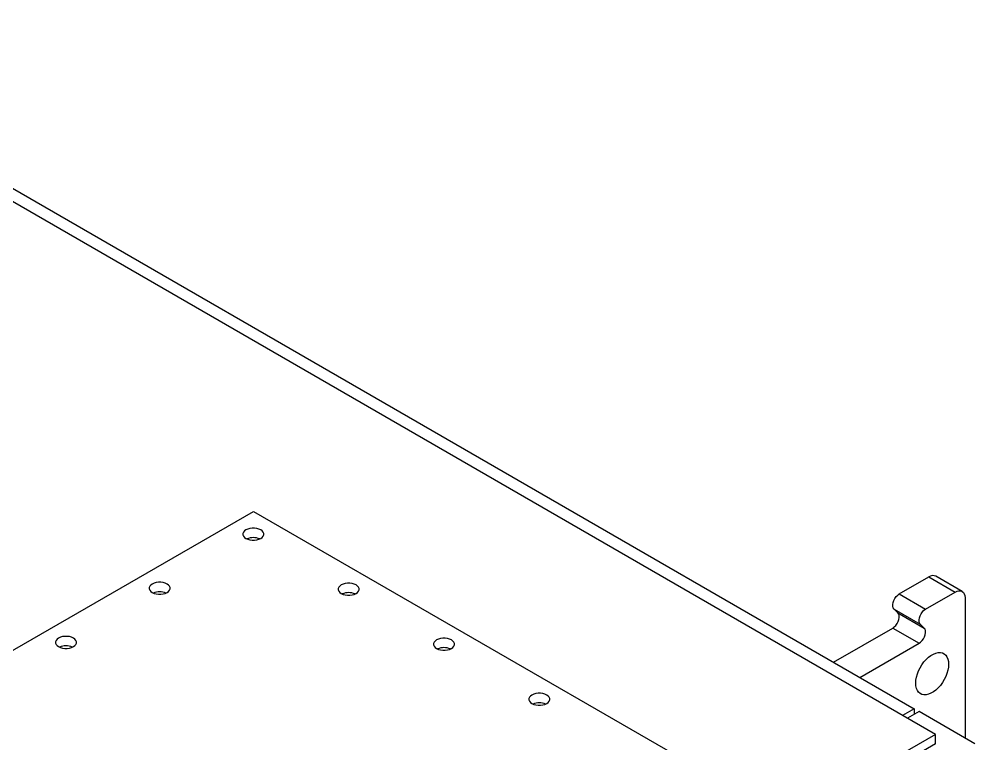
# Model space of a CAD drawing. Header units: inches. Extents: x 0 to 16.5, y 0 to 11.7.
# Drawn here: x 2.758 to 3.561, y 9.684 to 10.293 of the extents above; entities that cross this region are included whole.
import ezdxf

# ---------------------------------------------------------------- set-up
doc = ezdxf.new("R2010")
doc.units = ezdxf.units.IN
doc.header["$MEASUREMENT"] = 0

# ---------------------------------------------------------------- blocks, each defined once
blk = doc.blocks.new('Drawing View43')
at = {"color": 7, "linetype": 'Continuous', "lineweight": 25}
for p, q in [((1.38969, 0.77888), (2.39352, 0.19938)), ((2.41147, 0.17785), (1.38969, 0.76771)), ((1.17542, -0.01747), (1.83833, 0.36522)), ((1.83833, 0.36522), (2.19188, 0.16111)), ((2.38109, 0.29585), (2.40595, 0.3102)), ((2.40595, 0.3102), (2.42805, 0.29745)), ((2.4339, 0.29803), (2.41181, 0.31078)), ((2.40319, 0.2831), (2.42805, 0.29745)), ((2.38109, 0.29585), (2.40319, 0.2831)), ((2.43633, 0.29266), (2.43633, 0.17466)), ((2.37667, 0.28309), (2.39877, 0.27034)), ((2.37998, 0.2799), (2.37667, 0.28309)), ((2.37998, 0.2799), (2.40208, 0.26715)), ((2.32585, 0.23844), (2.37557, 0.26715)), ((2.37557, 0.26715), (2.39766, 0.25439)), ((2.40208, 0.26715), (2.39877, 0.27034)), ((2.34795, 0.22569), (2.39766, 0.25439)), ((2.39352, 0.19938), (2.38385, 0.1938)), ((2.39766, 0.19699), (2.388, 0.19141)), ((2.39352, 0.19938), (2.39352, 0.1946)), ((2.44462, 0.16988), (2.39766, 0.19699)), ((2.41147, 0.17785), (1.46406, -0.36908)), ((2.41147, 0.16988), (2.41147, 0.17785)), ((2.41147, 0.16988), (1.46406, -0.37705))]:
    blk.add_line(p, q, dxfattribs=at)
at = {"color": 7, "linetype": 'Continuous', "lineweight": 25, "flags": 128}
for points in [[(1.83212, 0.34967), (1.83089, 0.34878), (1.83003, 0.34776), (1.8296, 0.34665), (1.8296, 0.34551), (1.83003, 0.34441), (1.83089, 0.34338), (1.83212, 0.34249), (1.83365, 0.34179), (1.83543, 0.34129), (1.83735, 0.34104), (1.83931, 0.34104), (1.84123, 0.34129), (1.84301, 0.34179), (1.84454, 0.34249), (1.84577, 0.34338), (1.84663, 0.34441), (1.84706, 0.34551), (1.84706, 0.34665), (1.84663, 0.34776), (1.84577, 0.34878), (1.84454, 0.34967), (1.84301, 0.35038), (1.84123, 0.35087), (1.83931, 0.35112), (1.83735, 0.35112), (1.83543, 0.35087), (1.83365, 0.35038), (1.83212, 0.34967)], [(1.75339, 0.30422), (1.75217, 0.30334), (1.75131, 0.30231), (1.75088, 0.30121), (1.75088, 0.30007), (1.75131, 0.29896), (1.75217, 0.29794), (1.75339, 0.29705), (1.75493, 0.29634), (1.75671, 0.29585), (1.75862, 0.2956), (1.76059, 0.2956), (1.76251, 0.29585), (1.76429, 0.29634), (1.76582, 0.29705), (1.76705, 0.29794), (1.7679, 0.29896), (1.76834, 0.30007), (1.76834, 0.30121), (1.7679, 0.30231), (1.76705, 0.30334), (1.76582, 0.30422), (1.76429, 0.30493), (1.76251, 0.30543), (1.76059, 0.30568), (1.75862, 0.30568), (1.75671, 0.30543), (1.75493, 0.30493), (1.75339, 0.30422)], [(1.91222, 0.30343), (1.91099, 0.30254), (1.91014, 0.30152), (1.9097, 0.30041), (1.9097, 0.29927), (1.91014, 0.29816), (1.91099, 0.29714), (1.91222, 0.29625), (1.91376, 0.29554), (1.91553, 0.29505), (1.91745, 0.2948), (1.91942, 0.2948), (1.92133, 0.29505), (1.92311, 0.29554), (1.92465, 0.29625), (1.92587, 0.29714), (1.92673, 0.29816), (1.92717, 0.29927), (1.92717, 0.30041), (1.92673, 0.30152), (1.92587, 0.30254), (1.92465, 0.30343), (1.92311, 0.30414), (1.92133, 0.30463), (1.91942, 0.30488), (1.91745, 0.30488), (1.91553, 0.30463), (1.91376, 0.30414), (1.91222, 0.30343)], [(2.42805, 0.29745), (2.42966, 0.2982), (2.43122, 0.29855), (2.43265, 0.29849), (2.43391, 0.29803), (2.43494, 0.29717), (2.4357, 0.29596), (2.43617, 0.29444), (2.43633, 0.29266)], [(2.37667, 0.28309), (2.376, 0.28406), (2.37563, 0.28536), (2.37559, 0.2869), (2.37588, 0.2886), (2.37649, 0.29035), (2.37737, 0.29205), (2.37848, 0.29359), (2.37974, 0.29488), (2.38109, 0.29585)], [(2.39877, 0.27034), (2.39809, 0.27131), (2.39773, 0.2726), (2.39769, 0.27414), (2.39798, 0.27584), (2.39859, 0.27759), (2.39947, 0.27929), (2.40058, 0.28083), (2.40184, 0.28213), (2.40319, 0.2831)], [(2.37557, 0.26715), (2.37691, 0.26811), (2.37818, 0.26941), (2.37928, 0.27095), (2.38017, 0.27265), (2.38077, 0.2744), (2.38106, 0.2761), (2.38103, 0.27764), (2.38066, 0.27893), (2.37998, 0.2799)], [(2.39766, 0.25439), (2.39901, 0.25536), (2.40027, 0.25665), (2.40138, 0.2582), (2.40226, 0.25989), (2.40287, 0.26164), (2.40316, 0.26334), (2.40312, 0.26488), (2.40276, 0.26618), (2.40208, 0.26715)], [(1.67467, 0.25878), (1.67345, 0.25789), (1.67259, 0.25687), (1.67215, 0.25576), (1.67215, 0.25462), (1.67259, 0.25352), (1.67345, 0.25249), (1.67467, 0.2516), (1.67621, 0.2509), (1.67799, 0.2504), (1.6799, 0.25015), (1.68187, 0.25015), (1.68379, 0.2504), (1.68556, 0.2509), (1.6871, 0.2516), (1.68833, 0.25249), (1.68918, 0.25352), (1.68962, 0.25462), (1.68962, 0.25576), (1.68918, 0.25687), (1.68833, 0.25789), (1.6871, 0.25878), (1.68556, 0.25949), (1.68379, 0.25998), (1.68187, 0.26023), (1.6799, 0.26023), (1.67799, 0.25998), (1.67621, 0.25949), (1.67467, 0.25878)], [(1.99232, 0.25719), (1.99109, 0.2563), (1.99024, 0.25527), (1.9898, 0.25417), (1.9898, 0.25303), (1.99024, 0.25192), (1.99109, 0.2509), (1.99232, 0.25001), (1.99386, 0.2493), (1.99563, 0.24881), (1.99755, 0.24856), (1.99952, 0.24856), (2.00144, 0.24881), (2.00321, 0.2493), (2.00475, 0.25001), (2.00598, 0.2509), (2.00683, 0.25192), (2.00727, 0.25303), (2.00727, 0.25417), (2.00683, 0.25527), (2.00598, 0.2563), (2.00475, 0.25719), (2.00321, 0.25789), (2.00144, 0.25839), (1.99952, 0.25864), (1.99755, 0.25864), (1.99563, 0.25839), (1.99386, 0.25789), (1.99232, 0.25719)], [(2.3949, 0.2209), (2.39505, 0.22336), (2.39551, 0.22595), (2.39627, 0.22861), (2.3973, 0.23127), (2.39859, 0.23387), (2.4001, 0.23637), (2.40181, 0.2387), (2.40367, 0.2408), (2.40564, 0.24265), (2.40768, 0.24418), (2.40974, 0.24537), (2.41178, 0.24619), (2.41376, 0.24663), (2.41562, 0.24667), (2.41732, 0.24631), (2.41883, 0.24556), (2.42012, 0.24444), (2.42115, 0.24297), (2.42191, 0.24119), (2.42237, 0.23913), (2.42252, 0.23684), (2.42237, 0.23438), (2.42191, 0.23179), (2.42115, 0.22914), (2.42012, 0.22647), (2.41883, 0.22387), (2.41732, 0.22137), (2.41562, 0.21905), (2.41376, 0.21694), (2.41178, 0.2151), (2.40974, 0.21356), (2.40768, 0.21237), (2.40564, 0.21155), (2.40367, 0.21111), (2.40181, 0.21107), (2.4001, 0.21143), (2.39859, 0.21218), (2.3973, 0.2133), (2.39627, 0.21477), (2.39551, 0.21655), (2.39505, 0.21861), (2.3949, 0.2209)], [(2.07242, 0.21094), (2.07119, 0.21006), (2.07034, 0.20903), (2.0699, 0.20792), (2.0699, 0.20679), (2.07034, 0.20568), (2.07119, 0.20466), (2.07242, 0.20377), (2.07396, 0.20306), (2.07573, 0.20257), (2.07765, 0.20231), (2.07962, 0.20231), (2.08154, 0.20257), (2.08331, 0.20306), (2.08485, 0.20377), (2.08608, 0.20466), (2.08693, 0.20568), (2.08737, 0.20679), (2.08737, 0.20792), (2.08693, 0.20903), (2.08608, 0.21006), (2.08485, 0.21094), (2.08331, 0.21165), (2.08154, 0.21215), (2.07962, 0.2124), (2.07765, 0.2124), (2.07573, 0.21215), (2.07396, 0.21165), (2.07242, 0.21094)]]:
    blk.add_lwpolyline(points, dxfattribs=at)
at = {"color": 7, "linetype": 'Continuous', "lineweight": 25}
for centre, radius, start, end in [((1.83833, 0.32941), 0.0138, 66.80511, 113.19489), ((2.40938, 0.30541), 0.00589, 65.69288, 125.61758), ((1.75961, 0.28396), 0.0138, 66.80511, 113.19489), ((1.91843, 0.28317), 0.0138, 66.80511, 113.19489), ((1.68089, 0.23852), 0.0138, 66.80511, 113.19489), ((1.99853, 0.23693), 0.0138, 66.80511, 113.19489), ((2.07864, 0.19068), 0.0138, 66.80511, 113.19489)]:
    blk.add_arc(centre, radius, start, end, dxfattribs=at)

msp = doc.modelspace()

# ---------------------------------------------------------------- block references
at = {"color": 7, "linetype": 'Continuous', "lineweight": 25}
msp.add_blockref('Drawing View43', (1.11665, 9.51372), dxfattribs=at)

doc.saveas('drawing.dxf')
